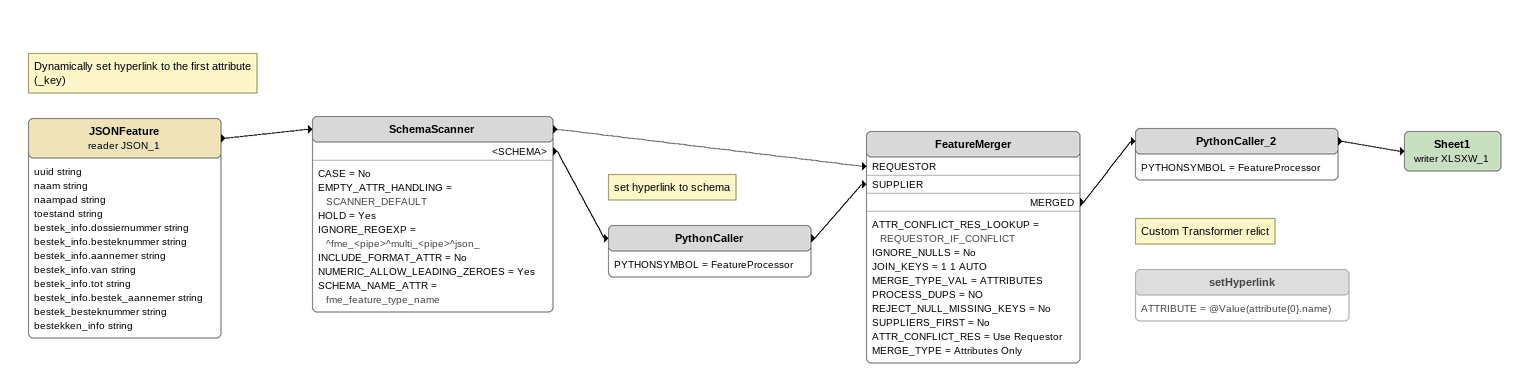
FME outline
Note: Dynamically set hyperlink to the first attribute (_key)
JSONFeature (reader JSON_1)
    attributes: uuid string, naam string, naampad string, toestand string, bestek_info.dossiernummer string, bestek_info.besteknummer string, bestek_info.aannemer string, bestek_info.van string, bestek_info.tot string, bestek_info.bestek_aannemer string, bestek_besteknummer string, bestekken_info string
    -> SchemaScanner
SchemaScanner
    CASE = No
    EMPTY_ATTR_HANDLING = SCANNER_DEFAULT
    HOLD = Yes
    IGNORE_REGEXP = ^fme_<pipe>^multi_<pipe>^json_
    INCLUDE_FORMAT_ATTR = No
    NUMERIC_ALLOW_LEADING_ZEROES = Yes
    SCHEMA_NAME_ATTR = fme_feature_type_name
    -> FeatureMerger [REQUESTOR]
    <SCHEMA> -> PythonCaller
Note: set hyperlink to schema
PythonCaller
    PYTHONSYMBOL = FeatureProcessor
    -> FeatureMerger [SUPPLIER]
FeatureMerger
    ATTR_CONFLICT_RES_LOOKUP = REQUESTOR_IF_CONFLICT
    IGNORE_NULLS = No
    JOIN_KEYS = 1 1 AUTO
    MERGE_TYPE_VAL = ATTRIBUTES
    PROCESS_DUPS = NO
    REJECT_NULL_MISSING_KEYS = No
    SUPPLIERS_FIRST = No
    ATTR_CONFLICT_RES = Use Requestor
    MERGE_TYPE = Attributes Only
    MERGED -> PythonCaller_2
PythonCaller_2
    PYTHONSYMBOL = FeatureProcessor
    -> Sheet1 (writer XLSXW_1)
Sheet1 (writer XLSXW_1)
Note: Custom Transformer relict
setHyperlink [off]
    ATTRIBUTE = @Value(attribute{0}.name)
